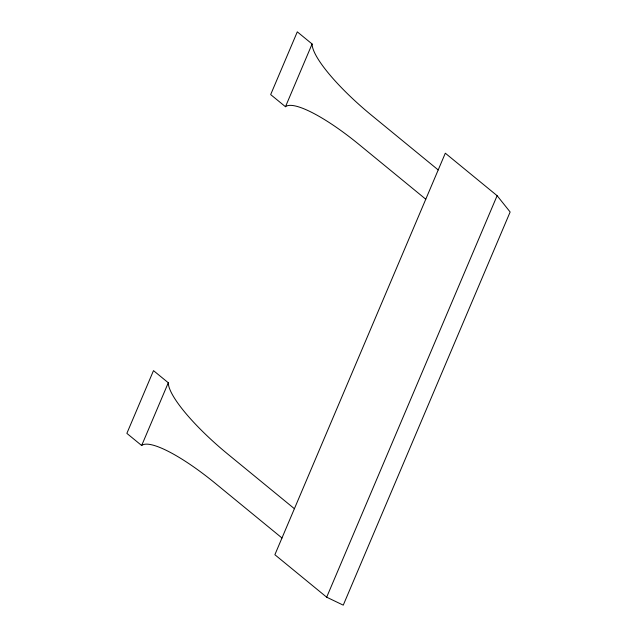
<?xml version="1.0" encoding="UTF-8"?>
<svg xmlns="http://www.w3.org/2000/svg" width="637" height="637" viewBox="0 0 637 637"><rect width="100%" height="100%" fill="white"/><g stroke="black" fill="none" stroke-linecap="round" stroke-linejoin="round"><path stroke-width="0.96" d="M141.661 445.51L168.295 382.765L153.493 370.63L126.859 433.375L141.661 445.51A86.935 19.707 40.3 0 1 215.37 483.387L281.976 537.994M285.472 106.721L312.098 43.985L297.296 31.85L270.669 94.587L285.472 106.721A86.935 19.707 40.3 0 1 359.172 144.599L425.779 199.214M326.677 597.195L497.115 195.678L445.311 153.198L274.873 554.723L326.677 597.195L343.255 605.15L510.141 211.994L497.115 195.678M438.208 169.936L371.602 115.321A86.935 19.707 40.3 0 1 312.098 43.985M294.405 508.716L227.799 454.109A86.935 19.707 40.3 0 1 168.295 382.765"/></g></svg>
